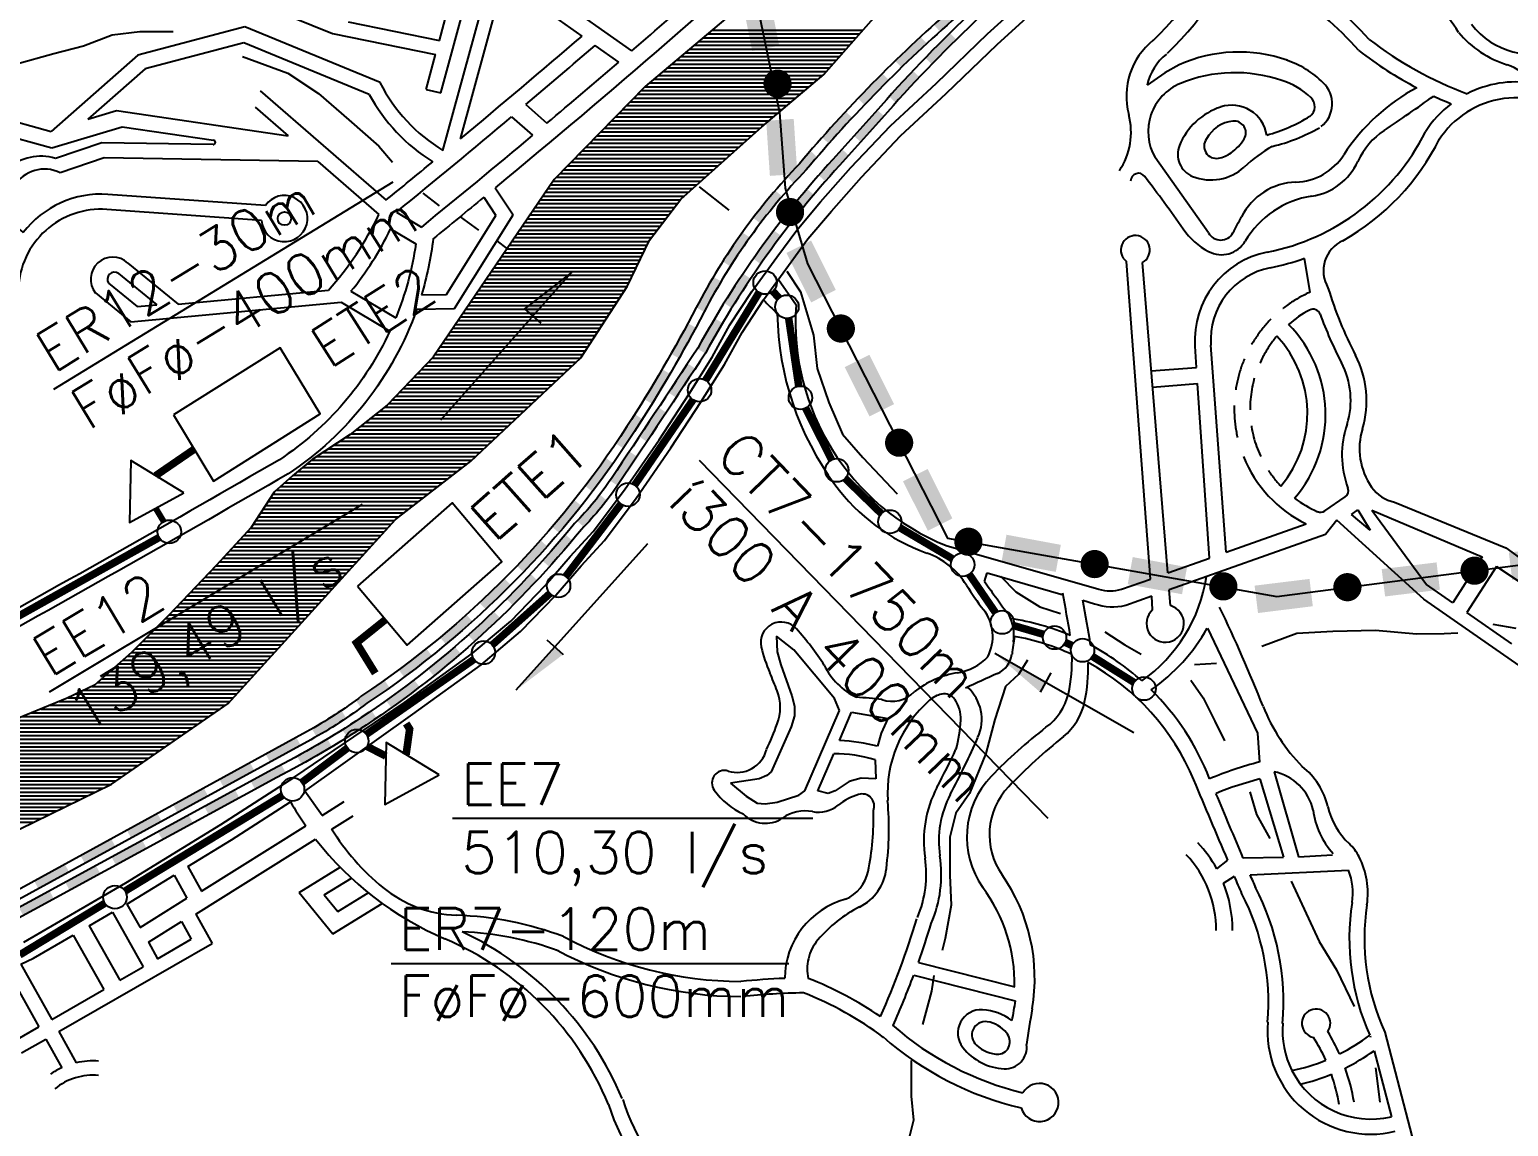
# Model space of a CAD drawing. Extents: x 578289 to 593263, y 7501070 to 7511782.
# Drawn here: x 587624 to 589585, y 7506482 to 7507936 of the extents above; entities that cross this region are included whole.
import ezdxf

# ---------------------------------------------------------------- set-up
doc = ezdxf.new("R2010")
doc.units = 0
doc.header["$LTSCALE"] = 170
doc.header["$MEASUREMENT"] = 0
doc.linetypes.add('HIDDEN', pattern=[0.375, 0.25, -0.125])
doc.layers.get('0').update_dxf_attribs({"linetype": 'CONTINUOUS'})
for name, color, linetype in [('ESTACAO', 5, 'CONTINUOUS'), ('HATCH', 4, 'CONTINUOUS'), ('L-FERREA', 6, 'CONTINUOUS'), ('LIMITE', 5, 'CONTINUOUS'), ('LIMITE-PROJETO', 1, 'CONTINUOUS'), ('PROJECAO', 7, 'HIDDEN'), ('RIO', 4, 'CONTINUOUS'), ('RUA', 7, 'CONTINUOUS'), ('TEXTO', 5, 'CONTINUOUS')]:
    doc.layers.add(name, color=color, linetype=linetype)
doc.styles.get("Standard").update_dxf_attribs({"font": 'ROMANSBR.SHX'})

# ---------------------------------------------------------------- blocks, each defined once
blk = doc.blocks.new('*X7')
at = {"color": 0}
for p, q in [((588517.1, 7507925), (588719.8, 7507925)), ((588523.1, 7507930), (588724.2, 7507930)), ((588529, 7507935), (588728.6, 7507935)), ((588493.4, 7507905), (588702.3, 7507905)), ((588499.4, 7507910), (588706.7, 7507910)), ((588505.3, 7507915), (588711.1, 7507915)), ((588511.2, 7507920), (588715.5, 7507920)), ((588469.7, 7507885), (588684.8, 7507885)), ((588475.6, 7507890), (588689.1, 7507890)), ((588481.6, 7507895), (588693.5, 7507895)), ((588487.5, 7507900), (588697.9, 7507900)), ((588446, 7507865), (588663.7, 7507865)), ((588451.9, 7507870), (588669.6, 7507870)), ((588457.9, 7507875), (588675.6, 7507875)), ((588463.8, 7507880), (588680.4, 7507880)), ((588430.3, 7507850), (588645.9, 7507850)), ((588435.2, 7507855), (588651.8, 7507855)), ((588440.1, 7507860), (588657.7, 7507860)), ((588410.7, 7507830), (588622.1, 7507830)), ((588415.6, 7507835), (588628, 7507835)), ((588420.5, 7507840), (588634, 7507840)), ((588425.4, 7507845), (588639.9, 7507845)), ((588391.1, 7507810), (588598.3, 7507810)), ((588396, 7507815), (588604.3, 7507815)), ((588400.9, 7507820), (588610.2, 7507820)), ((588405.8, 7507825), (588616.2, 7507825)), ((588371.5, 7507790), (588575.8, 7507790)), ((588376.4, 7507795), (588581.4, 7507795)), ((588381.3, 7507800), (588586.9, 7507800)), ((588386.2, 7507805), (588592.5, 7507805)), ((588351.9, 7507770), (588553.4, 7507770)), ((588356.8, 7507775), (588559, 7507775)), ((588361.7, 7507780), (588564.6, 7507780)), ((588366.6, 7507785), (588570.2, 7507785)), ((588332.4, 7507750), (588531.1, 7507750)), ((588337.3, 7507755), (588536.7, 7507755)), ((588342.2, 7507760), (588542.2, 7507760)), ((588347, 7507765), (588547.8, 7507765)), ((588314.8, 7507730), (588508.7, 7507730)), ((588318.2, 7507735), (588514.3, 7507735)), ((588322.6, 7507740), (588519.9, 7507740)), ((588327.5, 7507745), (588525.5, 7507745)), ((588301.1, 7507710), (588486.7, 7507710)), ((588304.6, 7507715), (588492, 7507715)), ((588308, 7507720), (588497.5, 7507720)), ((588311.4, 7507725), (588503.1, 7507725)), ((588287.5, 7507690), (588471.5, 7507690)), ((588290.9, 7507695), (588475.3, 7507695)), ((588294.3, 7507700), (588479.1, 7507700)), ((588297.7, 7507705), (588482.9, 7507705)), ((588273.8, 7507670), (588456.3, 7507670)), ((588277.2, 7507675), (588460.1, 7507675)), ((588280.7, 7507680), (588463.9, 7507680)), ((588284.1, 7507685), (588467.7, 7507685)), ((588260.2, 7507650), (588442.8, 7507650)), ((588263.6, 7507655), (588445.3, 7507655)), ((588267, 7507660), (588448.6, 7507660)), ((588270.4, 7507665), (588452.4, 7507665)), ((588246.5, 7507630), (588433.1, 7507630)), ((588249.9, 7507635), (588435.5, 7507635)), ((588253.3, 7507640), (588438, 7507640)), ((588256.8, 7507645), (588440.4, 7507645)), ((588232.9, 7507610), (588423.4, 7507610)), ((588236.3, 7507615), (588425.8, 7507615)), ((588239.7, 7507620), (588428.2, 7507620)), ((588243.1, 7507625), (588430.7, 7507625)), ((588222.6, 7507595), (588416.1, 7507595)), ((588226, 7507600), (588418.5, 7507600)), ((588229.4, 7507605), (588421, 7507605)), ((588209, 7507575), (588403.1, 7507575)), ((588212.4, 7507580), (588406.4, 7507580)), ((588215.8, 7507585), (588409.6, 7507585)), ((588219.2, 7507590), (588412.8, 7507590)), ((588195.3, 7507555), (588390.1, 7507555)), ((588198.7, 7507560), (588393.4, 7507560)), ((588202.1, 7507565), (588396.6, 7507565)), ((588205.5, 7507570), (588399.9, 7507570)), ((588181.6, 7507535), (588377.1, 7507535)), ((588185.1, 7507540), (588380.4, 7507540)), ((588188.5, 7507545), (588383.6, 7507545)), ((588191.9, 7507550), (588386.9, 7507550)), ((588168, 7507515), (588364.1, 7507515)), ((588171.4, 7507520), (588367.4, 7507520)), ((588174.8, 7507525), (588370.6, 7507525)), ((588178.2, 7507530), (588373.9, 7507530)), ((588152.6, 7507495), (588348.8, 7507495)), ((588157.4, 7507500), (588354.2, 7507500)), ((588161.2, 7507505), (588357.7, 7507505)), ((588164.6, 7507510), (588360.9, 7507510)), ((588133.3, 7507475), (588327.5, 7507475)), ((588138.1, 7507480), (588332.8, 7507480)), ((588142.9, 7507485), (588338.2, 7507485)), ((588147.8, 7507490), (588343.5, 7507490)), ((588114.1, 7507455), (588306.1, 7507455)), ((588118.9, 7507460), (588311.5, 7507460)), ((588123.7, 7507465), (588316.8, 7507465)), ((588128.5, 7507470), (588322.1, 7507470)), ((588094, 7507435), (588284.8, 7507435)), ((588099.7, 7507440), (588290.1, 7507440)), ((588104.5, 7507445), (588295.5, 7507445)), ((588109.3, 7507450), (588300.8, 7507450)), ((588068.8, 7507415), (588263.4, 7507415)), ((588075.1, 7507420), (588268.8, 7507420)), ((588081.4, 7507425), (588274.1, 7507425)), ((588087.7, 7507430), (588279.4, 7507430)), ((588042.5, 7507395), (588242.1, 7507395)), ((588049.9, 7507400), (588247.4, 7507400)), ((588056.2, 7507405), (588252.8, 7507405)), ((588062.5, 7507410), (588258.1, 7507410)), ((588012.1, 7507375), (588220.7, 7507375)), ((588019.7, 7507380), (588226.1, 7507380)), ((588027.3, 7507385), (588231.4, 7507385)), ((588034.9, 7507390), (588236.7, 7507390)), ((587985.1, 7507355), (588197.4, 7507355)), ((587991.1, 7507360), (588203.9, 7507360)), ((587997.1, 7507365), (588210.1, 7507365)), ((588004.4, 7507370), (588215.4, 7507370)), ((587967.4, 7507340), (588178, 7507340)), ((587973.1, 7507345), (588184.5, 7507345)), ((587979.1, 7507350), (588191, 7507350)), ((587946, 7507320), (588152.2, 7507320)), ((587950.4, 7507325), (588158.7, 7507325)), ((587956.1, 7507330), (588165.1, 7507330)), ((587961.7, 7507335), (588171.6, 7507335)), ((587933.1, 7507300), (588126.4, 7507300)), ((587936.3, 7507305), (588132.9, 7507305)), ((587939.6, 7507310), (588139.3, 7507310)), ((587942.8, 7507315), (588145.8, 7507315)), ((587920.2, 7507280), (588103.1, 7507280)), ((587923.4, 7507285), (588107.6, 7507285)), ((587926.6, 7507290), (588113.5, 7507290)), ((587929.9, 7507295), (588120, 7507295)), ((587903, 7507260), (588084.9, 7507260)), ((587907.6, 7507265), (588089.4, 7507265)), ((587912.1, 7507270), (588094, 7507270)), ((587916.7, 7507275), (588098.5, 7507275)), ((587884.7, 7507240), (588066.7, 7507240)), ((587889.3, 7507245), (588071.2, 7507245)), ((587893.8, 7507250), (588075.8, 7507250)), ((587898.4, 7507255), (588080.3, 7507255)), ((587866.2, 7507220), (588048.5, 7507220)), ((587871, 7507225), (588053, 7507225)), ((587875.5, 7507230), (588057.6, 7507230)), ((587880.1, 7507235), (588062.1, 7507235)), ((587847, 7507200), (588030.3, 7507200)), ((587851.8, 7507205), (588034.8, 7507205)), ((587856.6, 7507210), (588039.4, 7507210)), ((587861.4, 7507215), (588043.9, 7507215)), ((587827.9, 7507180), (588012.1, 7507180)), ((587832.7, 7507185), (588016.6, 7507185)), ((587837.5, 7507190), (588021.2, 7507190)), ((587842.2, 7507195), (588025.7, 7507195)), ((587808.7, 7507160), (587993.9, 7507160)), ((587813.5, 7507165), (587998.4, 7507165)), ((587818.3, 7507170), (588003, 7507170)), ((587823.1, 7507175), (588007.5, 7507175)), ((587788.8, 7507140), (587975.7, 7507140)), ((587793.8, 7507145), (587980.2, 7507145)), ((587798.8, 7507150), (587984.8, 7507150)), ((587803.8, 7507155), (587989.3, 7507155)), ((587768.8, 7507120), (587957.5, 7507120)), ((587773.8, 7507125), (587962, 7507125)), ((587778.8, 7507130), (587966.6, 7507130)), ((587783.8, 7507135), (587971.1, 7507135)), ((587747.4, 7507100), (587939.3, 7507100)), ((587753.1, 7507105), (587943.8, 7507105)), ((587758.8, 7507110), (587948.4, 7507110)), ((587763.8, 7507115), (587952.9, 7507115)), ((587730.4, 7507085), (587925.6, 7507085)), ((587736.1, 7507090), (587930.2, 7507090)), ((587741.7, 7507095), (587934.7, 7507095)), ((587706, 7507065), (587907.4, 7507065)), ((587713.4, 7507070), (587912, 7507070)), ((587719.1, 7507075), (587916.5, 7507075)), ((587724.7, 7507080), (587921.1, 7507080)), ((587662.8, 7507045), (587889.3, 7507045)), ((587674.8, 7507050), (587893.8, 7507050)), ((587685.2, 7507055), (587898.4, 7507055)), ((587695.6, 7507060), (587902.9, 7507060)), ((587614, 7507025), (587861.7, 7507025)), ((587626.2, 7507030), (587869, 7507030)), ((587638.4, 7507035), (587876.2, 7507035)), ((587650.6, 7507040), (587883.5, 7507040)), ((587566.9, 7507005), (587832.7, 7507005)), ((587578.5, 7507010), (587840, 7507010)), ((587590.1, 7507015), (587847.2, 7507015)), ((587601.8, 7507020), (587854.5, 7507020)), ((587522.4, 7506985), (587803.8, 7506985)), ((587532.1, 7506990), (587811, 7506990)), ((587543.7, 7506995), (587818.2, 7506995)), ((587555.3, 7507000), (587825.5, 7507000)), ((587488.1, 7506965), (587774.8, 7506965)), ((587496.7, 7506970), (587782, 7506970)), ((587505.3, 7506975), (587789.3, 7506975)), ((587513.8, 7506980), (587796.5, 7506980)), ((587453.7, 7506945), (587745.8, 7506945)), ((587462.3, 7506950), (587753, 7506950)), ((587470.9, 7506955), (587760.3, 7506955)), ((587479.5, 7506960), (587767.5, 7506960)), ((587419.3, 7506925), (587710.4, 7506925)), ((587427.9, 7506930), (587720.7, 7506930)), ((587436.5, 7506935), (587730.9, 7506935)), ((587445.1, 7506940), (587738.6, 7506940)), ((587385, 7506905), (587669.5, 7506905)), ((587393.6, 7506910), (587679.7, 7506910)), ((587402.2, 7506915), (587690, 7506915)), ((587410.8, 7506920), (587700.2, 7506920)), ((587352.8, 7506885), (587628.5, 7506885)), ((587360.8, 7506890), (587638.7, 7506890)), ((587368.7, 7506895), (587649, 7506895)), ((587376.7, 7506900), (587659.2, 7506900))]:
    blk.add_line(p, q, dxfattribs=at)
blk = doc.blocks.new('1')
at = {"layer": 'LIMITE'}
blk.add_lwpolyline([(588573.5, 7508041.4), (588618.1, 7507825.9), (588625.5, 7507725.6), (588655.3, 7507625.4), (588841.1, 7507261.4), (589277.8, 7507184), (590985.7, 7507406.2)], dxfattribs=at)
blk = doc.blocks.new('R')
at = {"layer": 'LIMITE-PROJETO', "const_width": 18.7}
blk.add_lwpolyline([(-75.2, 0.3, 1), (-93.9, 0.4, 1)], format="xyb", close=True, dxfattribs=at)
at = {"layer": 'LIMITE-PROJETO'}
blk.add_solid([(36.9, 17.7), (36.6, -18.8), (-36.4, 18.3), (-36.6, -18.3)], dxfattribs=at)
blk = doc.blocks.new('E')
at = {"layer": 'L-FERREA'}
blk.add_solid([(-22.9, -6), (-22.9, 6), (23.4, -6), (23.4, 6)], dxfattribs=at)

msp = doc.modelspace()

# ---------------------------------------------------------------- linework, layer by layer
at = {"layer": 'ESTACAO'}
for p, q in [((588443.3, 7507254), (588268.5, 7507059.9)), ((588309.7, 7507126.9), (588331.2, 7507107.4)), ((589088.3, 7507003.6), (588904, 7507108.7)), ((588978.2, 7507082.8), (588963.7, 7507057.6))]:
    msp.add_line(p, q, dxfattribs=at)
at = {"layer": 'ESTACAO', "const_width": 10}
for points in [[(588520.3, 7507471), (588591, 7507587.1)], [(588609.5, 7507588.8), (588617.6, 7507579.8)], [(588630.4, 7507552.9), (588643.7, 7507463)], [(588426.1, 7507332), (588503.5, 7507444.9)], [(588652.9, 7507433.8), (588687.3, 7507365.4)], [(588705.4, 7507340.6), (588753.3, 7507294.1)], [(588334.7, 7507210.8), (588407.8, 7507306.8)], [(588777.8, 7507275.4), (588847.7, 7507234.2)], [(587559.6, 7507130.6), (587795.4, 7507262.4)], [(588869.9, 7507213.5), (588904.7, 7507162.8)], [(588237.3, 7507120.1), (588313.7, 7507188.1)], [(588928.4, 7507145.7), (588968.2, 7507134.1)], [(588997.3, 7507123.3), (589006, 7507119.3)], [(588070.3, 7507001.5), (588213, 7507100.9)], [(589033.4, 7507104.7), (589088.4, 7507070.3)], [(587984.9, 7506937.9), (588045.1, 7506983.2)], [(588071.4, 7506985.4), (588096.1, 7506972.6)], [(587750.2, 7506793.7), (587959.2, 7506920.5)], [(587610.5, 7506709.1), (587723.6, 7506777.6)]]:
    msp.add_lwpolyline(points, dxfattribs=at)
at = {"layer": 'ESTACAO'}
for points in [[(587814.5, 7507424.9), (587867.4, 7507337.3), (588008.8, 7507426.3), (587955.8, 7507514)], [(587828.3, 7507321.8), (587758.1, 7507364.6), (587756.1, 7507282.3)], [(588058.4, 7507198.1), (588124.5, 7507119.9), (588250, 7507230.2), (588183.9, 7507308.4)], [(588166.8, 7506947.9), (588096.5, 7506990.8), (588094.6, 7506908.5)]]:
    msp.add_lwpolyline(points, close=True, dxfattribs=at)
at = {"layer": 'ESTACAO', "linetype": 'HIDDEN'}
for points, const_width in [([(587791, 7507344.5), (587841.5, 7507379.1)], 10), ([(587791.1, 7507300.9), (587802.3, 7507282.3)], 8), ([(588082.1, 7507082.4), (588057.2, 7507122.8), (588095.3, 7507153.3)], 10), ([(588123, 7506974.6), (588127.7, 7507008.5), (588123.1, 7507015.9)], 10)]:
    msp.add_lwpolyline(points, dxfattribs=dict(at, const_width=const_width))
at = {"layer": 'ESTACAO'}
for centre in [(588599.1, 7507600.4), (588599.1, 7507600.4), (588628.1, 7507568.3), (588512.2, 7507457.7), (588645.9, 7507447.7), (588694.3, 7507351.5), (588417.3, 7507319.2), (588764.5, 7507283.3), (587809, 7507270), (588861.1, 7507226.4), (588325.3, 7507198.5), (588913.5, 7507150), (588983.1, 7507129.7), (588225.7, 7507109.8), (589020.2, 7507112.9), (589101.6, 7507062.1), (588057.5, 7506992.6), (587972.5, 7506928.6), (587736.9, 7506785.6)]:
    msp.add_circle(centre, 15.5, dxfattribs=at)
for points in [[(588331.2, 7507107.4), (588320.4, 7507117.2), (588268.5, 7507059.9)], [(588963.7, 7507057.6), (588971, 7507070.2), (588904, 7507108.7)]]:
    msp.add_solid(points, dxfattribs=at)
at = {"layer": 'L-FERREA'}
for points in [[(589470.4, 7508515.3), (588876.8, 7507962.2, 0.024704), (588752.5, 7507834.4, -0.004943), (588688.9, 7507763.5, 0.060205), (588509.7, 7507513.2, -0.002064), (588395.2, 7507340.6, -0.048251), (588346.5, 7507281.2, -0.076316), (588063.6, 7507023.8, -0.028607), (587945.8, 7506955), (587350.3, 7506631.1)], [(589458.7, 7508530.9), (589055.7, 7508157.5, 0.013143), (588845.8, 7507962.5, 0.038631), (588644.7, 7507757.9, 0.071652), (588507.7, 7507567.2, -0.023398), (588415.9, 7507409.4, -0.102532), (588064, 7507052.4, -0.037808), (587991, 7507004.9), (587584.2, 7506782.3)], [(589466.9, 7508522.1), (589063.7, 7508148.6, 0.013166), (588853.9, 7507953.6, 0.038732), (588653.7, 7507749.8, 0.071776), (588518.3, 7507561.6, -0.023398), (588426, 7507402.9, -0.102455), (588071, 7507042.6, -0.037645), (587996.7, 7506994.4), (587589.9, 7506771.8)], [(589478.5, 7508506.6), (588884.9, 7507953.4, 0.024704), (588761.5, 7507826.4, -0.004943), (588697.7, 7507755.4, 0.0603), (588520, 7507507, -0.002069), (588405.1, 7507333.9, -0.047873), (588355.4, 7507273.2, -0.076195), (588070.2, 7507013.8, -0.028574), (587951.4, 7506944.4), (587356, 7506620.5)]]:
    msp.add_lwpolyline(points, format="xyb", dxfattribs=at)
at = {"layer": 'LIMITE-PROJETO', "const_width": 18.7}
for points in [[(588636.4, 7507685.5, 1), (588628, 7507702.2, 1)], [(589216.1, 7507198.8, 1), (589197.5, 7507196.5, 1)]]:
    msp.add_lwpolyline(points, format="xyb", close=True, dxfattribs=at)
at = {"layer": 'LIMITE-PROJETO'}
for points in [[(588692.9, 7507590.6), (588660.3, 7507574.2), (588660.1, 7507656.1), (588627.4, 7507639.7)], [(589321.1, 7507207.5), (589325.5, 7507171.3), (589248.3, 7507198.6), (589252.8, 7507162.3)]]:
    msp.add_solid(points, dxfattribs=at)
at = {"layer": 'PROJECAO'}
for radius, start, end in [(169.4, 113.8663, 198.6864), (148.4, 139.5401, 223.5779)]:
    msp.add_arc((589390.7, 7507432.9), radius, start, end, dxfattribs=at)
at = {"layer": 'RIO'}
for points in [[(587487.7, 7506816.2), (587732.2, 7506935.6), (587886.8, 7507042.3), (588109, 7507286.5), (588208.8, 7507363.8), (588354.8, 7507500.6), (588416.1, 7507595), (588446, 7507656.6), (588487.5, 7507711), (588594.7, 7507806.9), (588677.2, 7507876.4), (588782.6, 7507996.6)], [(588546.6, 7507949.9), (588440.2, 7507860.1), (588319.5, 7507736.9), (588158.7, 7507501.4), (588097.8, 7507438), (588048.8, 7507399.1), (587998.3, 7507365.9), (587972.3, 7507344.3), (587947.8, 7507322.7), (587917.5, 7507275.8), (587871.3, 7507225.4), (587807.8, 7507159), (587758.8, 7507110), (587709.7, 7507066.8), (587673.6, 7507049.5), (587601.5, 7507019.9)], [(587447, 7507909), (587473, 7507917), (587492, 7507920), (587515, 7507902), (587535, 7507886), (587567, 7507882), (587605, 7507890), (587656, 7507904), (587695, 7507914), (587733, 7507929), (587770, 7507933), (587795, 7507933), (587814, 7507933)], [(587906, 7507900), (587966, 7507878), (588007, 7507851), (588047, 7507816), (588087, 7507781), (588105, 7507760)], [(588145, 7507719), (588167, 7507702)], [(588511.6, 7507727.1), (588550.8, 7507696.5)], [(588194.5, 7507687.5), (588219, 7507670)], [(588243.5, 7507655.8), (588257, 7507645.3)], [(588169.1, 7507418.3), (588342.3, 7507613.7), (588280, 7507565.7), (588301.7, 7507546.4)], [(588628.1, 7507615.6), (588645.9, 7507588.2), (588663.2, 7507530.7), (588668.3, 7507486.4), (588683.5, 7507441.6), (588701.9, 7507399.3), (588728.8, 7507368.3), (588774.1, 7507320.5)], [(588911.4, 7507211.1), (588931.7, 7507190.3), (588963.3, 7507170.4), (588990.7, 7507161.8)], [(589258.1, 7507118.2), (589304.3, 7507135.6), (589352.1, 7507138.1), (589408.5, 7507139.7), (589462.9, 7507134.7), (589499.5, 7507135.2), (589517.8, 7507136.2)], [(589564.1, 7507147.5), (589594.6, 7507142.4)], [(589049.7, 7507137.4), (589076.1, 7507120.1), (589098, 7507107.9)], [(588947, 7507100), (588935, 7507081), (588918, 7507065), (588904, 7507021), (588892, 7506976), (588870, 7506923), (588852, 7506897), (588844, 7506865), (588844, 7506815), (588846, 7506775), (588838, 7506731), (588834, 7506715)], [(589168.7, 7507094.2), (589197.6, 7507095.8)], [(589163.6, 7507073.3), (589179.9, 7507049.9), (589195.6, 7507018.9), (589208.3, 7506992.9)], [(589241.9, 7506925.2), (589250.6, 7506895.2), (589268.4, 7506863.2)], [(589296.9, 7506806.7), (589334, 7506726.8), (589356.9, 7506689.1), (589380.3, 7506640.8)], [(588823, 7506682), (588820, 7506661), (588808, 7506617)], [(588793, 7506569), (588793, 7506522), (588796, 7506490), (588788, 7506458), (588768, 7506434), (588750, 7506397), (588752, 7506368), (588756, 7506347), (588744, 7506328), (588727, 7506320)], [(589408.8, 7506559.3), (589414.5, 7506514)]]:
    msp.add_lwpolyline(points, dxfattribs=at)
msp.add_solid([(588280, 7507565.7), (588290.9, 7507556.1), (588342.3, 7507613.7)], dxfattribs=at)
at = {"layer": 'RUA', "linetype": 'CONTINUOUS'}
for p, q in [((588169, 7507852.1), (588213.5, 7508015.4)), ((588171.9, 7507775.6), (588235.1, 7508007.1)), ((588422.2, 7507907.5), (588262.8, 7508020.1)), ((588195, 7507790.8), (588252.3, 7508000.7)), ((588356.3, 7507927.2), (588252.3, 7508000.7)), ((587913.6, 7507976.2), (588025.2, 7507930.5)), ((588046.2, 7507946), (588167.2, 7507921.3)), ((588167.2, 7507921.3), (588177.2, 7507957.9)), ((587909.1, 7507939.2), (587767.3, 7507901.7)), ((588088.4, 7507865.6), (587909.1, 7507939.2)), ((588025.2, 7507930.5), (588162.1, 7507902.5)), ((587907.7, 7507918.2), (587777, 7507883.5)), ((588074.1, 7507849.9), (587907.7, 7507918.2)), ((588405.1, 7507892.7), (588373.8, 7507914.8)), ((587767.3, 7507901.7), (587652.3, 7507800.7)), ((588149.4, 7507856.1), (588162.1, 7507902.5)), ((589148.3, 7507889.1), (589129.1, 7507878.4)), ((587777, 7507883.5), (587701.1, 7507816.9)), ((589114.5, 7507868.1), (589105.7, 7507862)), ((589129.1, 7507878.4), (589114.5, 7507868.1)), ((587448.3, 7507857.3), (587652.3, 7507800.7)), ((587929.6, 7507854.6), (588096.5, 7507709.8)), ((588149.4, 7507856.1), (588169, 7507852.1)), ((587701.1, 7507816.9), (587739, 7507828.3)), ((587739, 7507828.3), (587966.5, 7507794.9)), ((587922.6, 7507833.1), (587966.5, 7507794.9)), ((588281.8, 7507836.3), (588309.7, 7507811.7)), ((587518, 7507816.4), (587653, 7507779)), ((587653, 7507779), (587746.5, 7507807)), ((587746.5, 7507807), (587867.6, 7507789.2)), ((588262.8, 7507820.2), (588290.6, 7507795.7)), ((587719.4, 7507785.8), (587657.8, 7507765)), ((587867.1, 7507783.3), (587719.4, 7507785.8)), ((587722.5, 7507765.8), (587664.1, 7507746)), ((588005.8, 7507760.9), (587722.5, 7507765.8)), ((588005.8, 7507760.9), (588086.8, 7507690.6)), ((589187.2, 7507666.4), (589116.3, 7507766)), ((587936.3, 7507702.5), (587727.5, 7507717.3)), ((588226, 7507713.4), (588242.2, 7507689.1)), ((588241, 7507725.8), (588264.9, 7507690)), ((587931.1, 7507682.8), (587726.1, 7507697.3)), ((588110.1, 7507693.7), (588143.2, 7507674)), ((588176.5, 7507584.7), (588242.2, 7507689.1)), ((588187.1, 7507566.1), (588264.9, 7507690)), ((588102.3, 7507671.5), (588135.8, 7507651.6)), ((589322.1, 7507587.8), (589314.4, 7507632.5)), ((587741.7, 7507612.3), (587792.2, 7507570.9)), ((587754.1, 7507626.3), (587820.5, 7507571.8)), ((589110.1, 7507207.4), (589078.5, 7507628.3)), ((589133.1, 7507215.6), (589099.6, 7507626.8)), ((587728.2, 7507599.6), (587766.2, 7507568.5)), ((587820.5, 7507571.8), (588019.9, 7507590.4)), ((588616.7, 7507604.6), (588640.1, 7507570.7)), ((587711.2, 7507586.6), (587757.7, 7507548.4)), ((587757.7, 7507548.4), (588036.8, 7507574.5)), ((587766.2, 7507568.5), (587792.2, 7507570.9)), ((588036.8, 7507574.5), (588101.6, 7507536.1)), ((588049.9, 7507588.8), (588109.2, 7507553.6)), ((588143.3, 7507584), (588176.5, 7507584.7)), ((588137.1, 7507565.1), (588187.1, 7507566.1)), ((589171.1, 7507487.8), (589169.3, 7507516)), ((589210.7, 7507243), (589190.2, 7507517.4)), ((589111.3, 7507483.2), (589171.1, 7507487.8)), ((589113, 7507461.8), (589172.4, 7507466.4)), ((589188.4, 7507235.1), (589172.4, 7507466.4)), ((589341.5, 7507297.7), (589368.5, 7507316.3)), ((589376.6, 7507293), (589385.4, 7507298.9)), ((589385.4, 7507298.9), (589401.7, 7507272.3)), ((589403.9, 7507298.6), (589550.2, 7507236.6)), ((589403.9, 7507298.6), (589476.4, 7507200)), ((589433.8, 7507309.4), (589581.3, 7507248.6)), ((589210.7, 7507243), (589316.7, 7507280.5)), ((589357.3, 7507285.6), (589342.5, 7507266.4)), ((589472.8, 7507180.6), (589357.3, 7507285.6)), ((589401.7, 7507272.3), (589376.6, 7507293)), ((589342.5, 7507266.4), (589134.9, 7507192.9)), ((588839.3, 7507251.7), (589041.5, 7507193.9)), ((589581.3, 7507248.6), (589768.3, 7507113.4)), ((589133.1, 7507215.6), (589188.4, 7507235.1)), ((589550.2, 7507236.6), (589511.1, 7507175.9)), ((589569, 7507224.1), (589529.6, 7507163)), ((589549.7, 7507236.8), (589550.2, 7507236.5)), ((589569, 7507224.1), (589629.4, 7507184.4)), ((588890.3, 7507204.2), (588893.5, 7507215.4)), ((588893.5, 7507215.4), (588994.2, 7507186.6)), ((589071.9, 7507193.9), (589110.1, 7507207.4)), ((589511.1, 7507175.9), (589476.4, 7507200)), ((589020.3, 7507179.2), (589036, 7507174.7)), ((589111.8, 7507184.7), (589077.4, 7507172.5)), ((589113.1, 7507166.7), (589111.8, 7507184.7)), ((589136.6, 7507172.1), (589134.9, 7507192.9)), ((589677, 7507038.6), (589472.8, 7507180.6)), ((589589.3, 7507121.5), (589529.6, 7507163)), ((589185.7, 7507142.1), (589252.3, 7507003.1)), ((588637, 7507113.3), (588614.1, 7507131.7)), ((588614.1, 7507131.7), (588615.2, 7507111)), ((588615.2, 7507111), (588619.8, 7507093.8)), ((588691, 7507049.1), (588637, 7507113.3)), ((588619.8, 7507093.8), (588634.7, 7507052.6)), ((588634.7, 7507052.6), (588638.2, 7507038.8)), ((588697.8, 7507033.1), (588691, 7507049.1)), ((588638.2, 7507026.2), (588633.6, 7507011.3)), ((588638.2, 7507038.8), (588638.2, 7507026.2)), ((588651.9, 7506926.4), (588697.8, 7507033.1)), ((588697.9, 7506993.4), (588713.9, 7507030.8)), ((588713.9, 7507030.8), (588762.1, 7507022.7)), ((588762.1, 7507022.7), (588752.9, 7507003.2)), ((588633.6, 7507011.3), (588607.2, 7506951.6)), ((588752.9, 7507003.2), (588748.3, 7506985.7)), ((589252.3, 7507003.1), (589254.6, 7506964.8)), ((588669.1, 7506926.4), (588690.2, 7506975.5)), ((588744.9, 7506967.6), (588746, 7506942.4)), ((588601.4, 7506947), (588591.1, 7506942.4)), ((588607.2, 7506951.6), (588601.4, 7506947)), ((588726.5, 7506943.6), (588710.5, 7506939)), ((588746, 7506942.4), (588726.5, 7506943.6)), ((589274.1, 7506951.9), (589306.3, 7506839.2)), ((588011.6, 7506894.1), (587988.9, 7506926.3)), ((588591.1, 7506942.4), (588553.2, 7506936.7)), ((588553.2, 7506936.7), (588573.9, 7506919.5)), ((588643.9, 7506920.7), (588651.9, 7506926.4)), ((588682.9, 7506922.9), (588669.1, 7506926.4)), ((588692.1, 7506926.4), (588682.9, 7506922.9)), ((588710.5, 7506939), (588692.1, 7506926.4)), ((589255.2, 7506942.4), (589286.5, 7506838.8)), ((587891.6, 7506861.8), (587969.7, 7506911.9)), ((588011.6, 7506894.1), (588040.9, 7506912.5)), ((588573.9, 7506919.5), (588588.8, 7506910.3)), ((588588.8, 7506910.3), (588599.1, 7506909.2)), ((588599.1, 7506909.2), (588615.2, 7506911.5)), ((588615.2, 7506911.5), (588643.9, 7506920.7)), ((588024.4, 7506875.9), (588052.6, 7506893.6)), ((587851.8, 7506793.8), (587989.8, 7506880.4)), ((587833.7, 7506826.1), (587891.6, 7506861.8)), ((587844.3, 7506762.9), (588003, 7506862.5)), ((587833.7, 7506826.1), (587851.8, 7506793.8)), ((587981.2, 7506791.9), (588035.5, 7506825.3)), ((589198, 7506823.2), (589212.8, 7506834.6)), ((589233.3, 7506837.6), (589286.5, 7506838.8)), ((589306.3, 7506839.2), (589351.4, 7506841.9)), ((587752.8, 7506776.4), (587815.2, 7506814.8)), ((587815.2, 7506814.8), (587832.2, 7506784.4)), ((588014.5, 7506788.6), (588050.5, 7506810.7)), ((589207, 7506804), (589221.8, 7506813.3)), ((589242.6, 7506815.4), (589372.9, 7506821.4)), ((587981.2, 7506791.9), (588025.7, 7506737)), ((588014.5, 7506788.6), (588032.3, 7506766.6)), ((588032.3, 7506766.6), (588072.8, 7506791.5)), ((587752.8, 7506776.4), (587770.1, 7506745.5)), ((587770.1, 7506745.5), (587832.2, 7506784.4)), ((588025.7, 7506737), (588091.3, 7506777.4)), ((587702.8, 7506747.7), (587733.7, 7506765.7)), ((587702.8, 7506747.7), (587743.2, 7506675.4)), ((587733.7, 7506765.7), (587774.3, 7506693.2)), ((587781.2, 7506725.8), (587825, 7506753.3)), ((587825, 7506753.3), (587838.1, 7506729.9)), ((587844.3, 7506762.9), (587865.9, 7506724.3)), ((587628.9, 7506704.8), (587681.6, 7506735.4)), ((587681.6, 7506735.4), (587722, 7506663.2)), ((587793.3, 7506704.1), (587838.1, 7506729.9)), ((587662.3, 7506607.4), (587865.9, 7506724.3)), ((587781.2, 7506725.8), (587793.3, 7506704.1)), ((587594.2, 7506688.2), (587635.9, 7506613.7)), ((587612.2, 7506696.8), (587628.9, 7506704.8)), ((587612.2, 7506696.8), (587653.2, 7506623.6)), ((587743.2, 7506675.4), (587774.3, 7506693.2)), ((588802.4, 7506699.1), (588930.1, 7506666.8)), ((588796.2, 7506682.2), (588930.7, 7506648.2)), ((587653.2, 7506623.6), (587722, 7506663.2)), ((587604.4, 7506595.6), (587635.9, 7506613.7)), ((587613, 7506579.1), (587645, 7506597.4)), ((587645, 7506597.4), (587666.3, 7506559.4)), ((587662.3, 7506607.4), (587685.4, 7506566)), ((589401.6, 7506601.7), (589402.1, 7506600)), ((589421, 7506606.7), (589493.5, 7506330.2)), ((589406.8, 7506582), (589429.7, 7506494.6))]:
    msp.add_line(p, q, dxfattribs=at)
for points in [[(589028.1, 7508537.1, 0.027666), (588897, 7508333.7, -0.073078), (588691.6, 7508116.9, -0.012034), (588241, 7507725.8, -0.043805)], [(588290.6, 7507795.7, -0.003861), (588143.2, 7507674, -0.225943)], [(588226, 7507713.4, -0.00175), (588158.9, 7507658.5, -0.043805), (588143.3, 7507584, -0.004847)], [(588135.8, 7507651.6, -0.061718), (588109.2, 7507553.6, -0.004848)], [(588137.1, 7507565.1, -0.163464), (587966.5, 7507346.8, -0.004847), (587541.6, 7507106.5, 0.0859), (587335, 7506915.6, -0.139176), (587064.7, 7506737.7, 0.003507), (587058.6, 7506734.4)], [(588101.6, 7507536.1, -0.138804), (587955, 7507365.5, -0.004848), (587530.3, 7507125.4, 0.083833), (587322.3, 7506935.1, -0.08909)]]:
    msp.add_lwpolyline(points, format="xyb", dxfattribs=at)
for points in [[(587615.9, 7506725.8), (587751.5, 7506804.6), (587877.4, 7506882), (587974.2, 7506944.2), (588120.8, 7507043.7), (588210.7, 7507108.7), (588261.9, 7507151.6), (588307.6, 7507198.6), (588340.8, 7507237.3), (588371.2, 7507270.5), (588412.7, 7507325.8), (588458.4, 7507392.1), (588498.5, 7507452.9), (588528.9, 7507501.3), (588552.4, 7507544.2), (588581.5, 7507588.4), (588614.7, 7507634), (588641, 7507670), (588672.8, 7507707.3), (588712.9, 7507752.9), (588765.5, 7507808.2), (588826.3, 7507864.9), (588894.1, 7507929.9), (588957.8, 7507987.9)], [(587988.9, 7506926.3), (588131.7, 7507028.2), (588222.4, 7507093.7), (588274.9, 7507137.6), (588321.6, 7507185.8), (588355, 7507224.7), (588385.9, 7507258.3), (588428.1, 7507314.7), (588474.1, 7507381.5), (588514.5, 7507442.7), (588545.3, 7507491.7), (588568.7, 7507534.4), (588597.1, 7507577.6), (588630, 7507622.8), (588655.9, 7507658.2), (588687.1, 7507694.9), (588726.9, 7507740.1), (588778.8, 7507794.7), (588839.4, 7507851.1), (588907.1, 7507916), (588970.6, 7507973.9), (589001.1, 7508001.8)]]:
    msp.add_lwpolyline(points, dxfattribs=at)
msp.add_circle((587961.6, 7507685.2), 8.92, dxfattribs=at)
for centre, radius, start, end in [((588846.2, 7508200.8), 386.8, 313.7689, 342.8861), ((580343.3, 7517280.9), 12374.6, 310.75823, 311.9634), ((588850, 7508199.6), 408.8, 313.7689, 342.8861), ((588987.8, 7507547.5), 557.6, 42.3046, 55.5696), ((588987.8, 7507547.5), 537.6, 42.1186, 55.5696), ((589336.9, 7507818), 214.8, 32.0724, 56.9697), ((580286.5, 7517308.5), 12374.6, 309.72407, 310.70219), ((589623.6, 7508019.2), 136.2, 219.8048, 252.7609), ((589616.2, 7508004.5), 101.3, 217.5764, 293.537), ((580289.8, 7517283.9), 12374.6, 310.22896, 310.78881), ((589173.2, 7507847.5), 95, 128.7591, 194.7841), ((589227.4, 7507712.5), 193.5, 70.626, 114.1316), ((589704.9, 7508319.4), 520.2, 232.2689, 242.3351), ((589704.9, 7508319.4), 500.2, 232.4685, 249.5649), ((580343.3, 7517280.9), 12374.6, 310.0739, 310.65322), ((589177, 7507846.2), 73, 128.7591, 167.4871), ((589250.1, 7507775), 126.9, 45.2988, 71.3984), ((589564.3, 7507828.3), 63.7, 34.7222, 72.7609), ((588288, 7507967.1), 224, 206.9492, 238.7812), ((589222, 7507689.1), 189.5, 70.7941, 112.386), ((589257.4, 7507777.1), 94.9, 46.274, 73.4772), ((589312.8, 7507837.5), 38.5, 307.9983, 46.274), ((589594.9, 7507724.3), 142, 81.1806, 117.0874), ((588288, 7507967.1), 244, 208.725, 237.8935), ((589176.2, 7507800.4), 69.1, 112.386, 209.8529), ((589311.6, 7507833.7), 16.5, 307.9983, 46.274), ((589587.2, 7507626.9), 262.8, 118.1035, 147.0791), ((588076.7, 7509812.4), 2417.9, 303.7521, 305.6474), ((589704.9, 7508319.4), 520.2, 245.0984, 247.8962), ((589594.9, 7507724.3), 121, 47.5399, 147.6922), ((589231.1, 7507748.5), 89, 108.1033, 157.8165), ((589218, 7507788.5), 47, 8.9777, 108.1033), ((589594.9, 7507724.3), 142, 127.1512, 147.6922), ((580289.8, 7517283.9), 12374.6, 309.19538, 310.11354), ((588992.3, 7507799.7), 92.1, 326.279, 14.7841), ((589223.5, 7507771.1), 43.5, 95.203, 153.0804), ((589221, 7507798.8), 15.7, 329.3813, 95.203), ((589202.8, 7508016.2), 228.8, 285.6405, 301.3289), ((587867.1, 7507786.3), 3, 269.0129, 81.6596), ((589197.4, 7507781.1), 16.1, 142.65, 280.4156), ((589183.4, 7507821.1), 59.3, 304.5309, 329.3813), ((589206.6, 7507935.2), 300.3, 281.2194, 333.2767), ((589214.3, 7508017.9), 243.9, 283.5927, 299.502), ((589206.6, 7507935.2), 321.3, 299.6096, 333.2767), ((589474.7, 7507720.4), 98.2, 123.7521, 155.582), ((587638.4, 7507701), 66.8, 73.1208, 188.9567), ((589177.8, 7507770.3), 31.4, 157.8165, 248.1881), ((589192.5, 7507808), 43.4, 280.4156, 304.4271), ((589383.4, 7507590.6), 220.7, 120.4316, 132.4078), ((589300.1, 7507812.7), 79.2, 272.1357, 327.0791), ((587643.4, 7507704), 46.8, 63.7227, 233.1099), ((580286.5, 7517308.5), 12374.6, 309.13394, 309.50395), ((589190.4, 7507801.9), 65.5, 248.1881, 312.4078), ((589312.4, 7507794.1), 80, 278.4947, 335.582), ((589094.3, 7507734.8), 10.4, 37.5738, 179.2735), ((587645.7, 7506620.2), 1838.1, 34.881, 37.5738), ((589306.2, 7507649), 84.7, 92.1357, 152.8995), ((587718.3, 7507588), 129.6, 85.9555, 142.6883), ((587961.6, 7507685.2), 30.6, 184.4034, 145.5392), ((589342.5, 7507592.6), 123.7, 98.4947, 149.5918), ((587718.3, 7507588), 109.6, 85.9555, 177.981), ((587707.3, 7507871.5), 420.5, 318.0419, 334.513), ((587723.4, 7507853.8), 420.5, 320.9366, 334.3084), ((589232.6, 7507726.5), 96.3, 214.881, 241.8905), ((588479.6, 7508072), 843.9, 331.2742, 332.8995), ((589090.1, 7507643.5), 19.2, 299.4913, 232.5748), ((589203.4, 7507675.3), 18.5, 208.7258, 331.2742), ((589204.4, 7507673.7), 36.4, 241.8905, 329.5918), ((589383.3, 7507615.9), 43.8, 114.1332, 210.703), ((587734, 7507604.9), 29.3, 46.7717, 218.7934), ((589288.2, 7507523.7), 119.2, 101.2194, 183.6741), ((589206.6, 7507935.2), 321.3, 281.2194, 289.6003), ((587736.2, 7507604.6), 9.43, 54.7051, 212.103), ((589288.2, 7507523.7), 98.2, 101.2194, 183.6741), ((589842.2, 7507743.4), 518.7, 196.7957, 207.5019), ((591330.8, 7510285.1), 3847.8, 224.7241, 225.1087), ((588960.3, 7507548.9), 320.9, 176.0956, 247.8513), ((589007.5, 7507565.4), 392.3, 180.9108, 216.4114), ((589390.7, 7507432.9), 148.4, 117.9799, 130.9849), ((589325.8, 7507555.1), 10, 20.0297, 117.9799), ((589842.2, 7507743.4), 539.7, 200.0297, 207.5019), ((589172.3, 7507425.4), 170.1, 319.3054, 44.6527), ((589169.3, 7507426.9), 149.1, 319.7924, 43.3256), ((589267.2, 7507444.1), 108.6, 343.2169, 27.5019), ((589267.2, 7507444.1), 129.6, 343.2169, 27.5019), ((589487.5, 7507371.7), 123.4, 160.6025, 200.7299), ((589477.8, 7507380.5), 90.4, 163.2169, 214.6246), ((589390.7, 7507432.9), 169.4, 201.9447, 244.1193), ((588901.4, 7507487.1), 260.5, 216.4114, 250.3129), ((589362.8, 7507324.5), 10, 304.6773, 20.7299), ((589442.6, 7507356.2), 47.6, 214.6246, 259.3625), ((589390.7, 7507432.9), 148.4, 232.9732, 246.6416), ((589335.8, 7507305.9), 10, 246.6416, 304.6773), ((588779.3, 7507145.8), 102, 31.6534, 70.3129), ((589169.8, 7507386.6), 356.8, 211.6534, 218.0314), ((589169.8, 7507386.6), 333.8, 213.1249, 218.0314), ((588980, 7507241.8), 206.8, 305.0304, 351.376), ((589034.4, 7507261.2), 150.6, 212.1834, 221.8732), ((587119.9, 7506827.1), 1908.5, 9.2093, 10.914), ((587146.4, 7506817.8), 1908.5, 9.1021, 10.914), ((589056.7, 7507247.2), 55.4, 254.0647, 285.9353), ((588843.3, 7507131.2), 57.7, 332.3643, 38.0314), ((588868.8, 7507132.4), 60.4, 352.1845, 27.8446), ((589060.5, 7507246.2), 75.6, 251.1214, 282.9499), ((589129.7, 7507148.3), 24.8, 132.1801, 73.8038), ((587075.6, 7506159.4), 2354.4, 21.928, 25.4263), ((588620.5, 7507123.2), 27.2, 41.6793, 192.8003), ((588335.6, 7506869.5), 408.6, 33.1681, 41.6793), ((588871.9, 7506819.5), 339.7, 67.1567, 81.0445), ((588964.8, 7507268.7), 254.5, 305.1339, 330.1834), ((590169.2, 7506953.9), 1252.1, 171.8579, 172.9428), ((588873.4, 7506816.6), 319.7, 65.4875, 79.8686), ((588871.9, 7506819.5), 339.7, 48.1193, 62.111), ((588771.6, 7507157.5), 182.1, 192.8003, 204.0925), ((588843.7, 7507151.5), 69.2, 279.1836, 317.1419), ((588894.4, 7507111.7), 32.3, 293.2809, 352.9428), ((588784.6, 7507100.8), 221.6, 348.1242, 1.705), ((588204.3, 7506903.9), 439.2, 20.6946, 24.0925), ((588759.8, 7507132.8), 91.3, 205.7903, 244.2478), ((588875, 7506958.1), 126.7, 99.1836, 128.1937), ((589312.9, 7506139.3), 1026.3, 113.2809, 115.8705), ((588806, 7507090.1), 221.6, 348.1242, 1.6909), ((588873.4, 7506816.6), 319.7, 22.9072, 61.1845), ((588828.2, 7507021.2), 58.2, 336.0259, 47.3673), ((588557.1, 7507037.2), 62.1, 339.3054, 20.6946), ((588635.1, 7505823.6), 1230, 84.4444, 86.0346), ((588768.1, 7507084), 38.8, 248.8748, 317.3764), ((588926.5, 7506923), 165.1, 131.4472, 183.2789), ((588840.3, 7507020.6), 34.9, 101.6525, 131.4472), ((588836.7, 7507038.4), 16.8, 34.7711, 101.6525), ((588813.4, 7507022.2), 45.2, 357.7697, 34.7711), ((588924.7, 7507074.5), 79.1, 306.3847, 345.9057), ((588944.6, 7507061), 80, 308.8333, 348.1242), ((588871.9, 7506819.5), 339.7, 21.2197, 45.1981), ((589490.2, 7507131.4), 248.6, 201.928, 224.0052), ((588106, 7507207.6), 544.3, 335.4278, 339.3054), ((588696.4, 7507026.8), 162.3, 343.8982, 357.7697), ((589417.2, 7506440.2), 724, 127.9875, 135.713), ((588683.1, 7506726.2), 267.6, 75.9021, 86.8407), ((587726.5, 7507511.1), 1264, 332.2115, 336.0259), ((589471.5, 7506406.4), 760.3, 128.8333, 136.2555), ((588562, 7506991.3), 40.3, 252.6491, 345.4277), ((588694, 7506808.1), 167.4, 72.2833, 91.2923), ((587726.5, 7507511.1), 1244, 332.2115, 334.8165), ((589381.7, 7506481.2), 500.1, 104.7223, 112.7194), ((588545.1, 7506937), 16.6, 72.6491, 215.6393), ((588983, 7506865.3), 116.3, 136.2555, 215.0523), ((589259.9, 7506885.5), 67.9, 13.1344, 77.9611), ((589252.7, 7506883.7), 95.3, 13.2282, 51.9545), ((588608.1, 7506982.2), 94.1, 215.6393, 246.0507), ((588961.8, 7506860.1), 152.3, 152.2115, 188.5897), ((588988.9, 7506868.3), 92.3, 136.2555, 215.0523), ((464813, 7454393.1), 135001.5, 22.858159, 22.90716), ((589383.2, 7506459), 500.1, 104.8288, 111.8453), ((588344.1, 7507128.1), 432.3, 210.0016, 214.9573), ((588669.6, 7506941), 42.6, 259.7473, 308.3073), ((588747.5, 7506842.4), 83, 107.1784, 128.3073), ((588727.7, 7506906.3), 16.2, 338.9098, 107.1784), ((588348, 7506876.7), 415.3, 352.6744, 5.099), ((588961.8, 7506860.1), 132.3, 152.2115, 188.5897), ((464813, 7454393.1), 135021.5, 22.85594, 22.895365), ((589440.8, 7506927.9), 97.9, 193.2282, 226.6678), ((588599.4, 7506924), 40.5, 223.2412, 304.4266), ((588652.5, 7506846.5), 53.4, 79.7473, 124.4266), ((588386.1, 7506891.1), 356.8, 348.4615, 1.5056), ((589427.7, 7506913.1), 102.4, 186.8401, 222.7412), ((588289.1, 7507039.1), 311, 211.5575, 230.7045), ((588344.1, 7507128.1), 432.3, 217.9114, 246.8923), ((589049.4, 7506741.3), 169.7, 28.855, 43.3186), ((589328.8, 7506809.2), 65.3, 27.1085, 46.6678), ((588668.2, 7506815.8), 144.6, 336.7891, 8.5897), ((588668.2, 7506815.8), 164.6, 336.7891, 8.5897), ((589050.8, 7506741.3), 146.7, 0.0196, 43.3186), ((589293.4, 7506791.1), 105.1, 351.3959, 27.1085), ((588685.3, 7506830), 51.4, 293.6461, 348.4615), ((588695.7, 7506830.5), 64.6, 296.2985, 354.0224), ((588717.6, 7506678), 239.1, 350.3248, 35.0523), ((464813, 7454393.1), 135001.5, 22.837673, 22.848323), ((464813, 7454393.1), 135021.5, 22.837673, 22.845722), ((589293.4, 7506791.1), 85.1, 351.3959, 20.8665), ((588195.6, 7506924.9), 163.3, 230.7045, 268.0267), ((588715.2, 7506670.4), 214.9, 359.0277, 36.5772), ((589049.4, 7506741.3), 169.7, 0.0196, 21.7011), ((588952.9, 7506645.9), 313.7, 355.2681, 27.3664), ((588952.9, 7506645.9), 333.7, 355.2681, 27.3664), ((588734.7, 7506677.2), 109.6, 105.2102, 179.56), ((588803.8, 7506615.1), 176.4, 116.7694, 139.7288), ((589691.9, 7506730.8), 318, 171.3959, 203.7832), ((589691.9, 7506730.8), 298, 171.3959, 204.5932), ((588174.6, 7506316.1), 445.8, 69.3681, 88.0267), ((587713.6, 7507087.3), 1135.9, 336.1094, 343.0819), ((587713.6, 7507087.3), 1155.9, 340.3746, 343.0819), ((588014.4, 7506355.6), 407.6, 22.4017, 66.8923), ((588177.7, 7506304.7), 435.5, 70.273, 87.4038), ((588015.3, 7506352.4), 428, 22.8466, 64.8217), ((588571.1, 7507185.1), 511.3, 242.0821, 269.5389), ((588714.6, 7506690.6), 59.6, 139.7288, 167.1105), ((588571.1, 7507185.1), 531.3, 242.0821, 269.5389), ((588716.8, 7506690.1), 61.9, 167.1105, 191.4482), ((588673.7, 7505598.7), 1080.4, 92.5765, 95.6657), ((588484.2, 7506235), 475.1, 55.6655, 68.7797), ((587713.6, 7507087.3), 1155.9, 335.9022, 339.4849), ((588673.7, 7505598.7), 1060.4, 91.2889, 95.6657), ((588484.2, 7506235), 455.1, 53.2764, 68.6598), ((588885.8, 7506605.5), 31, 86.8032, 218.0839), ((588883.5, 7506565.3), 71.2, 52.9813, 86.8032), ((590668.5, 7506345.4), 1763.9, 170.1145, 170.9707), ((590668.5, 7506345.4), 1739.9, 170.3248, 171.9022), ((589329.9, 7506618.4), 18.9, 324.7372, 259.7593), ((589036, 7506920.9), 405.9, 228.7339, 256.4729), ((588891.1, 7506602.9), 17.8, 81.6549, 229.343), ((588887.7, 7506580.1), 40.8, 38.8883, 81.6549), ((589402.5, 7506608.7), 137.3, 175.2681, 283.6106), ((589402.5, 7506608.7), 117.3, 175.2681, 206.841), ((589036, 7506920.9), 425.9, 228.7339, 256.7969), ((588917.5, 7506586.8), 28.7, 267.2825, 7.3929), ((588904.8, 7506593.9), 18.8, 343.3521, 38.8883), ((589121.4, 7506470.7), 242.4, 24.0705, 32.1949), ((589121.4, 7506470.7), 262.4, 24.0952, 31.4299), ((589243.4, 7506812.8), 262.8, 296.5751, 306.8361), ((588919.6, 7506632), 74, 218.0839, 267.2825), ((588909.6, 7506621.2), 43.8, 226.5681, 269.2395), ((588908, 7506593), 15.6, 273.9303, 343.3521), ((589243.4, 7506812.8), 282.8, 296.2441, 305.2925), ((587707.7, 7506469.7), 98.9, 114.7461, 124.5942), ((587707.7, 7506469.7), 98.9, 85.6735, 103.0085), ((589243.4, 7506812.8), 262.8, 281.9381, 292.2134), ((589402.5, 7506608.7), 117.3, 206.841, 283.4262), ((589243.4, 7506812.8), 282.8, 283.413, 292.1775), ((589121.4, 7506470.7), 242.4, 9.4881, 19.3411), ((589121.4, 7506470.7), 262.4, 9.4881, 19.7131), ((587707.7, 7506469.7), 79.9, 84.615, 129.3147), ((588963, 7506513.5), 25.3, 196.8181, 149.8647), ((588732.8, 7506624.6), 340, 198.416, 225.8308), ((588732.8, 7506624.6), 360, 198.416, 225.8308)]:
    msp.add_arc(centre, radius, start, end, dxfattribs=at)
at = {"layer": 'TEXTO'}
for p, q in [((587655.7, 7507458.9), (588105.8, 7507733.8)), ((588511.8, 7507364.9), (588974.2, 7506890.4)), ((587650, 7507058), (588065.3, 7507306.6)), ((588184.7, 7506890.4), (588662.2, 7506890.4)), ((588103, 7506697.9), (588630.4, 7506697.9))]:
    msp.add_line(p, q, dxfattribs=at)

# ---------------------------------------------------------------- block references
at = {"layer": 'ESTACAO'}
msp.add_blockref('1', (0, 0), dxfattribs=at)
at = {"layer": 'HATCH'}
msp.add_blockref('*X7', (0, 0), dxfattribs=at)
at = {"layer": 'L-FERREA'}
for p, rotation in [((588844.4, 7507953.3), 221.2939379791835), ((588792.7, 7507906.1), 223.4583775080777), ((588832.2, 7507910.7), 225.136220557985), ((588742.8, 7507857), 225.6228170369722), ((588783.8, 7507860.2), 227.3658725679485), ((588694.8, 7507806.1), 227.7872565658665), ((588737.2, 7507808), 228.2858073882011), ((588648.8, 7507753.4), 226.1276134120029), ((588690.2, 7507756.1), 227.7136330549609), ((588602.5, 7507700.9), 231.0324716131787), ((588644.6, 7507703), 230.8551326407577), ((588601.9, 7507647.5), 233.9966322265545), ((588560.8, 7507644.7), 235.9373298143546), ((588562.3, 7507589.8), 237.1381318123513), ((588524.1, 7507585.1), 240.8421880155303), ((588526, 7507530), 240.2796313981482), ((588491, 7507523.4), 241.1296785880669), ((588488.9, 7507470.7), 236.5607378003537), ((588456.1, 7507462.7), 239.0799432181054), ((588450.2, 7507412.3), 236.4009220925714), ((588419.1, 7507403.3), 236.9731880428162), ((588411.4, 7507354.1), 236.2411063847889), ((588379.3, 7507345.8), 233.7419507125763), ((588370, 7507297.7), 229.1464326599633), ((588336.3, 7507290.5), 230.5107133823364), ((588290.3, 7507237.8), 227.2794760520965), ((588324, 7507245), 229.1098025653988), ((588241.4, 7507187.7), 224.0482387218567), ((588276.7, 7507193.4), 225.9424190872086), ((588189.8, 7507140.5), 220.8170013916168), ((588226.7, 7507144.4), 222.7750356090184), ((588135.5, 7507096.3), 217.5857640613768), ((588174, 7507098.3), 219.607652130828), ((588078.9, 7507055.1), 214.354526731137), ((588118.9, 7507055.2), 216.4402686526377), ((588021.2, 7507015.6), 211.793162270386), ((588061.4, 7507015.2), 213.2563743987492), ((587960.2, 7506981.2), 208.6850709778748), ((588001.8, 7506978.6), 209.9129574135655), ((587898.8, 7506947.6), 208.6850709778748), ((587940.3, 7506945.2), 208.5453217239004), ((587837.4, 7506914), 208.6850709778748), ((587878.8, 7506911.7), 208.5453217239004), ((587776, 7506880.4), 208.6850709778748), ((587817.3, 7506878.3), 208.5453217239004), ((587714.6, 7506846.8), 208.6850709778748), ((587755.8, 7506844.8), 208.5453217239004), ((587653.1, 7506813.2), 208.6850709778748), ((587694.3, 7506811.4), 208.5453217239004), ((587632.8, 7506777.9), 208.5453217239004)]:
    msp.add_blockref('E', p, dxfattribs=dict(at, rotation=rotation))
at = {"layer": 'LIMITE-PROJETO'}
for p, rotation in [((588593, 7507947), 281.6969283106541), ((588621.5, 7507779.7), 274.2392077780102), ((588737.7, 7507464), 297.0462953524213), ((588815, 7507312.6), 297.0462953524213), ((588951.9, 7507241.7), 349.9593757594686), ((589119.3, 7507212.1), 349.9593757594686), ((589623.9, 7507229), 7.412229766015063), ((589455.3, 7507207.1), 7.412229766015063)]:
    msp.add_blockref('R', p, dxfattribs=dict(at, rotation=rotation))

# ---------------------------------------------------------------- texts
at = {"layer": 'TEXTO'}
for s, rotation, p in [('ER12-30m', 31.4115, (587654.8, 7507479.5)), ('F%%248F%%248-400mm', 31.4115, (587701.2, 7507403.5)), ('ETE2', 32.5335, (588020.4, 7507485.3)), ('ETE1', 41.3481, (588239.6, 7507254.7)), ('CT7-1750m', 314.2002, (588531.7, 7507370.3)), ('%%237300 A 400mm', 314.2002, (588467.9, 7507308.3)), ('139,49 l/s', 31.0398, (587695.7, 7507000.8)), ('EE12', 31.0398, (587650.2, 7507076.6))]:
    msp.add_text(s, height=55, rotation=rotation, dxfattribs=at).set_placement(p)
for s, p in [('EE7', (588196, 7506908)), ('510,30 l/s', (588196, 7506817.4)), ('ER7-120m', (588113, 7506715.9)), ('F%%248F%%248-600mm', (588113, 7506626.9))]:
    msp.add_text(s, height=55, dxfattribs=at).set_placement(p)

doc.saveas('drawing.dxf')
